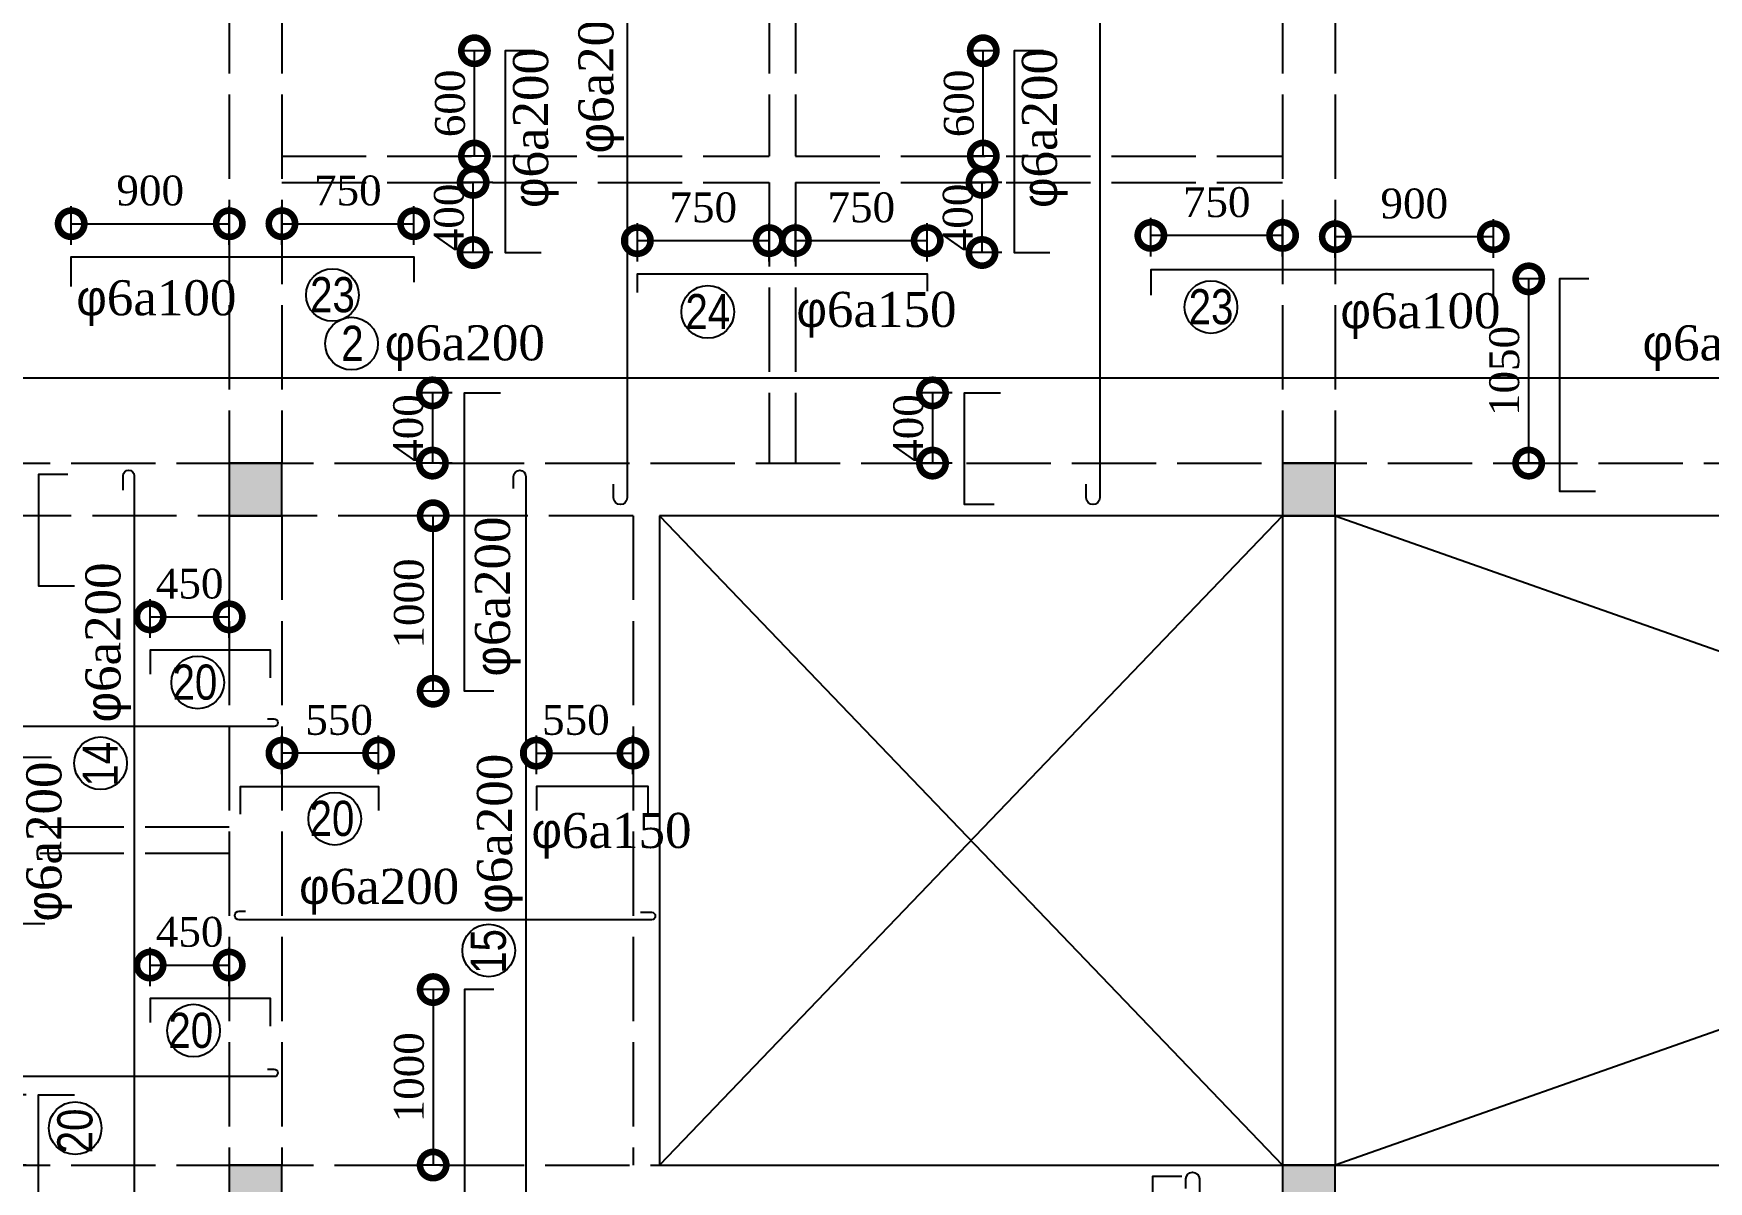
# Model space of a CAD drawing. Extents: x -105064 to -20964, y -943 to 58457.
# Drawn here: x -93411 to -83870, y 39439 to 45981 of the extents above; entities that cross this region are included whole.
import ezdxf

# ---------------------------------------------------------------- set-up
doc = ezdxf.new("R2010")
doc.units = 0
doc.header["$LTSCALE"] = 40
doc.linetypes.add('ACAD_ISO02W100', pattern=[15, 12, -3])
doc.layers.get('0').update_dxf_attribs({"linetype": 'CONTINUOUS'})
doc.layers.get('DEFPOINTS').update_dxf_attribs({"linetype": 'CONTINUOUS'})
for name, color, linetype in [('COT', 3, 'CONTINUOUS'), ('KTHUOT', 6, 'CONTINUOUS'), ('MANH', 2, 'CONTINUOUS'), ('TEXT', 7, 'CONTINUOUS'), ('THEP', 1, 'CONTINUOUS')]:
    doc.layers.add(name, color=color, linetype=linetype)
doc.styles.add('DIM-NEW', font='')
doc.styles.add('VNI-HELVE', font='')
doc.styles.add('VNI-TIMES', font='')
doc.styles.get('DIM-NEW').set_extended_font_data('VNI-Helve-Condense')
doc.styles.get('VNI-HELVE').set_extended_font_data('VNI-Helve')
doc.styles.get('VNI-TIMES').set_extended_font_data('VNI-Times')
doc.dimstyles.new('D1', dxfattribs={"dimscale": 0, "dimtxt": 300, "dimasz": 250, "dimexe": 250, "dimexo": 0, "dimgap": 160, "dimtad": 1, "dimdec": 0, "dimdsep": 46, "dimtxsty": 'VNI-HELVE', "dimblk1": 'ARCHTICK', "dimblk2": 'ARCHTICK', "dimsah": 1, "dimcen": 2.5, "dimclrd": 6, "dimclre": 6, "dimclrt": 6, "dimadec": 0, "dimazin": 0, "dimtfac": 1, "dimtdec": 0, "dimtmove": 0, "dimatfit": 3, "dimldrblk": 'ARCHTICK', "dimfxl": 1, "dimtolj": 1, "dimtzin": 0, "dimarcsym": 0})

# ---------------------------------------------------------------- blocks, each defined once
blk = doc.blocks.new('_DotSmall')
at = {"color": 0, "linetype": 'ByBlock', "const_width": 0.5}
blk.add_lwpolyline([(-0.0625, 0, 1), (0.0625, 0, 1)], format="xyb", close=True, dxfattribs=at)
blk = doc.blocks.new('*D106')
at = {"layer": 'DEFPOINTS', "color": 0, "linetype": 'Continuous', "transparency": 16777216}
for p in [(-88320.4, 44800.2), (-89070.8, 44610.6), (-88320.4, 44610.6)]:
    blk.add_point(p, dxfattribs=at)
at = {"layer": 'KTHUOT', "color": 9, "linetype": 'Continuous', "lineweight": -2, "transparency": 16777216}
for p, q in [((-89070.8, 44680.6), (-89070.8, 44900.2)), ((-88320.4, 44680.6), (-88320.4, 44900.2)), ((-89070.8, 44800.2), (-88320.4, 44800.2))]:
    blk.add_line(p, q, dxfattribs=at)
at = {"layer": 'KTHUOT', "color": 9, "linetype": 'Continuous', "lineweight": -2, "transparency": 16777216, "xscale": 300, "yscale": 300, "zscale": 300, "rotation": 180}
blk.add_blockref('_DotSmall', (-89070.8, 44800.2), dxfattribs=at)
at = {"layer": 'KTHUOT', "color": 9, "linetype": 'Continuous', "lineweight": -2, "transparency": 16777216, "xscale": 300, "yscale": 300, "zscale": 300}
blk.add_blockref('_DotSmall', (-88320.4, 44800.2), dxfattribs=at)
at = {"layer": 'KTHUOT', "color": 7, "linetype": 'Continuous', "transparency": 16777216, "insert": (-88695.6, 44988.6), "char_height": 170, "attachment_point": 5, "style": 'VNI-TIMES'}
blk.add_mtext('\\A1;750', dxfattribs=at)
blk = doc.blocks.new('_ARCHTICK')
at = {"color": 0, "linetype": 'ByBlock', "const_width": 0.15}
blk.add_lwpolyline([(-0.5, -0.5), (0.5, 0.5)], dxfattribs=at)
blk = doc.blocks.new('*D107')
at = {"layer": 'DEFPOINTS', "color": 0, "linetype": 'Continuous', "transparency": 16777216}
for p in [(-89220.8, 44800.2), (-89971.3, 44610.6), (-89220.8, 44610.6)]:
    blk.add_point(p, dxfattribs=at)
at = {"layer": 'KTHUOT', "color": 9, "linetype": 'Continuous', "lineweight": -2, "transparency": 16777216}
for p, q in [((-89971.3, 44680.6), (-89971.3, 44900.2)), ((-89220.8, 44680.6), (-89220.8, 44900.2)), ((-89971.3, 44800.2), (-89220.8, 44800.2))]:
    blk.add_line(p, q, dxfattribs=at)
at = {"layer": 'KTHUOT', "color": 9, "linetype": 'Continuous', "lineweight": -2, "transparency": 16777216, "xscale": 300, "yscale": 300, "zscale": 300, "rotation": 180}
blk.add_blockref('_DotSmall', (-89971.3, 44800.2), dxfattribs=at)
at = {"layer": 'KTHUOT', "color": 9, "linetype": 'Continuous', "lineweight": -2, "transparency": 16777216, "xscale": 300, "yscale": 300, "zscale": 300}
blk.add_blockref('_DotSmall', (-89220.8, 44800.2), dxfattribs=at)
at = {"layer": 'KTHUOT', "color": 7, "linetype": 'Continuous', "transparency": 16777216, "insert": (-89596.1, 44988.6), "char_height": 170, "attachment_point": 5, "style": 'VNI-TIMES'}
blk.add_mtext('\\A1;750', dxfattribs=at)
blk = doc.blocks.new('*D108')
at = {"layer": 'DEFPOINTS', "color": 0, "linetype": 'Continuous', "transparency": 16777216}
for p in [(-91245.4, 44896.6), (-91995.8, 44707), (-91245.4, 44707)]:
    blk.add_point(p, dxfattribs=at)
at = {"layer": 'KTHUOT', "color": 9, "linetype": 'Continuous', "lineweight": -2, "transparency": 16777216}
for p, q in [((-91995.8, 44777), (-91995.8, 44996.6)), ((-91245.4, 44777), (-91245.4, 44996.6)), ((-91995.8, 44896.6), (-91245.4, 44896.6))]:
    blk.add_line(p, q, dxfattribs=at)
at = {"layer": 'KTHUOT', "color": 9, "linetype": 'Continuous', "lineweight": -2, "transparency": 16777216, "xscale": 300, "yscale": 300, "zscale": 300, "rotation": 180}
blk.add_blockref('_DotSmall', (-91995.8, 44896.6), dxfattribs=at)
at = {"layer": 'KTHUOT', "color": 9, "linetype": 'Continuous', "lineweight": -2, "transparency": 16777216, "xscale": 300, "yscale": 300, "zscale": 300}
blk.add_blockref('_DotSmall', (-91245.4, 44896.6), dxfattribs=at)
at = {"layer": 'KTHUOT', "color": 7, "linetype": 'Continuous', "transparency": 16777216, "insert": (-91620.6, 45085), "char_height": 170, "attachment_point": 5, "style": 'VNI-TIMES'}
blk.add_mtext('\\A1;750', dxfattribs=at)
blk = doc.blocks.new('*D109')
at = {"layer": 'DEFPOINTS', "color": 0, "linetype": 'Continuous', "transparency": 16777216}
for p in [(-92295.8, 44896.6), (-93196.3, 44707), (-92295.8, 44707)]:
    blk.add_point(p, dxfattribs=at)
at = {"layer": 'KTHUOT', "color": 9, "linetype": 'Continuous', "lineweight": -2, "transparency": 16777216}
for p, q in [((-93196.3, 44777), (-93196.3, 44996.6)), ((-92295.8, 44777), (-92295.8, 44996.6)), ((-93196.3, 44896.6), (-92295.8, 44896.6))]:
    blk.add_line(p, q, dxfattribs=at)
at = {"layer": 'KTHUOT', "color": 9, "linetype": 'Continuous', "lineweight": -2, "transparency": 16777216, "xscale": 300, "yscale": 300, "zscale": 300, "rotation": 180}
blk.add_blockref('_DotSmall', (-93196.3, 44896.6), dxfattribs=at)
at = {"layer": 'KTHUOT', "color": 9, "linetype": 'Continuous', "lineweight": -2, "transparency": 16777216, "xscale": 300, "yscale": 300, "zscale": 300}
blk.add_blockref('_DotSmall', (-92295.8, 44896.6), dxfattribs=at)
at = {"layer": 'KTHUOT', "color": 7, "linetype": 'Continuous', "transparency": 16777216, "insert": (-92746.1, 45084.7), "char_height": 170, "attachment_point": 5, "style": 'VNI-TIMES'}
blk.add_mtext('\\A1;900', dxfattribs=at)
blk = doc.blocks.new('*D104')
at = {"layer": 'DEFPOINTS', "color": 0, "linetype": 'Continuous', "transparency": 16777216}
for p in [(-85995.8, 44822.8), (-85995.8, 44633.1), (-85095.4, 44633.1)]:
    blk.add_point(p, dxfattribs=at)
at = {"layer": 'KTHUOT', "color": 9, "linetype": 'Continuous', "lineweight": -2, "transparency": 16777216}
for p, q in [((-85995.8, 44703.1), (-85995.8, 44922.8)), ((-85095.4, 44703.1), (-85095.4, 44922.8)), ((-85095.4, 44822.8), (-85995.8, 44822.8))]:
    blk.add_line(p, q, dxfattribs=at)
at = {"layer": 'KTHUOT', "color": 9, "linetype": 'Continuous', "lineweight": -2, "transparency": 16777216, "xscale": 300, "yscale": 300, "zscale": 300, "rotation": 180}
blk.add_blockref('_DotSmall', (-85995.8, 44822.8), dxfattribs=at)
at = {"layer": 'KTHUOT', "color": 9, "linetype": 'Continuous', "lineweight": -2, "transparency": 16777216, "xscale": 300, "yscale": 300, "zscale": 300}
blk.add_blockref('_DotSmall', (-85095.4, 44822.8), dxfattribs=at)
at = {"layer": 'KTHUOT', "color": 7, "linetype": 'Continuous', "transparency": 16777216, "insert": (-85545.6, 45010.8), "char_height": 170, "attachment_point": 5, "style": 'VNI-TIMES'}
blk.add_mtext('\\A1;900', dxfattribs=at)
blk = doc.blocks.new('*D105')
at = {"layer": 'DEFPOINTS', "color": 0, "linetype": 'Continuous', "transparency": 16777216}
for p in [(-87046.3, 44830), (-87046.3, 44640.3), (-86295.8, 44640.3)]:
    blk.add_point(p, dxfattribs=at)
at = {"layer": 'KTHUOT', "color": 9, "linetype": 'Continuous', "lineweight": -2, "transparency": 16777216}
for p, q in [((-87046.3, 44710.3), (-87046.3, 44930)), ((-86295.8, 44710.3), (-86295.8, 44930)), ((-86295.8, 44830), (-87046.3, 44830))]:
    blk.add_line(p, q, dxfattribs=at)
at = {"layer": 'KTHUOT', "color": 9, "linetype": 'Continuous', "lineweight": -2, "transparency": 16777216, "xscale": 300, "yscale": 300, "zscale": 300, "rotation": 180}
blk.add_blockref('_DotSmall', (-87046.3, 44830), dxfattribs=at)
at = {"layer": 'KTHUOT', "color": 9, "linetype": 'Continuous', "lineweight": -2, "transparency": 16777216, "xscale": 300, "yscale": 300, "zscale": 300}
blk.add_blockref('_DotSmall', (-86295.8, 44830), dxfattribs=at)
at = {"layer": 'KTHUOT', "color": 7, "linetype": 'Continuous', "transparency": 16777216, "insert": (-86671.1, 45018.4), "char_height": 170, "attachment_point": 5, "style": 'VNI-TIMES'}
blk.add_mtext('\\A1;750', dxfattribs=at)
blk = doc.blocks.new('*D135')
at = {"layer": 'DEFPOINTS', "color": 0, "linetype": 'Continuous', "transparency": 16777216}
for p in [(-92296.2, 42656.2), (-92746.7, 42466.6), (-92296.2, 42466.6)]:
    blk.add_point(p, dxfattribs=at)
at = {"layer": 'KTHUOT', "color": 9, "linetype": 'Continuous', "lineweight": -2, "transparency": 16777216}
for p, q in [((-92746.7, 42536.6), (-92746.7, 42756.2)), ((-92296.2, 42536.6), (-92296.2, 42756.2)), ((-92746.7, 42656.2), (-92296.2, 42656.2))]:
    blk.add_line(p, q, dxfattribs=at)
at = {"layer": 'KTHUOT', "color": 9, "linetype": 'Continuous', "lineweight": -2, "transparency": 16777216, "xscale": 300, "yscale": 300, "zscale": 300, "rotation": 180}
blk.add_blockref('_DotSmall', (-92746.7, 42656.2), dxfattribs=at)
at = {"layer": 'KTHUOT', "color": 9, "linetype": 'Continuous', "lineweight": -2, "transparency": 16777216, "xscale": 300, "yscale": 300, "zscale": 300}
blk.add_blockref('_DotSmall', (-92296.2, 42656.2), dxfattribs=at)
at = {"layer": 'KTHUOT', "color": 7, "linetype": 'Continuous', "transparency": 16777216, "insert": (-92521.4, 42844.6), "char_height": 170, "attachment_point": 5, "style": 'VNI-TIMES'}
blk.add_mtext('\\A1;450', dxfattribs=at)
blk = doc.blocks.new('*D143')
at = {"layer": 'DEFPOINTS', "color": 0, "linetype": 'Continuous', "transparency": 16777216}
for p in [(-92296.2, 40671.9), (-92746.7, 40482.3), (-92296.2, 40482.3)]:
    blk.add_point(p, dxfattribs=at)
at = {"layer": 'KTHUOT', "color": 9, "linetype": 'Continuous', "lineweight": -2, "transparency": 16777216}
for p, q in [((-92746.7, 40552.3), (-92746.7, 40771.9)), ((-92296.2, 40552.3), (-92296.2, 40771.9)), ((-92746.7, 40671.9), (-92296.2, 40671.9))]:
    blk.add_line(p, q, dxfattribs=at)
at = {"layer": 'KTHUOT', "color": 9, "linetype": 'Continuous', "lineweight": -2, "transparency": 16777216, "xscale": 300, "yscale": 300, "zscale": 300, "rotation": 180}
blk.add_blockref('_DotSmall', (-92746.7, 40671.9), dxfattribs=at)
at = {"layer": 'KTHUOT', "color": 9, "linetype": 'Continuous', "lineweight": -2, "transparency": 16777216, "xscale": 300, "yscale": 300, "zscale": 300}
blk.add_blockref('_DotSmall', (-92296.2, 40671.9), dxfattribs=at)
at = {"layer": 'KTHUOT', "color": 7, "linetype": 'Continuous', "transparency": 16777216, "insert": (-92521.4, 40860.3), "char_height": 170, "attachment_point": 5, "style": 'VNI-TIMES'}
blk.add_mtext('\\A1;450', dxfattribs=at)
blk = doc.blocks.new('*D144')
at = {"layer": 'DEFPOINTS', "color": 0, "linetype": 'Continuous', "transparency": 16777216}
for p in [(-91995.5, 41879.6), (-91995.5, 41689.9), (-91445, 41689.9)]:
    blk.add_point(p, dxfattribs=at)
at = {"layer": 'KTHUOT', "color": 9, "linetype": 'Continuous', "lineweight": -2, "transparency": 16777216}
for p, q in [((-91995.5, 41759.9), (-91995.5, 41979.6)), ((-91445, 41759.9), (-91445, 41979.6)), ((-91445, 41879.6), (-91995.5, 41879.6))]:
    blk.add_line(p, q, dxfattribs=at)
at = {"layer": 'KTHUOT', "color": 9, "linetype": 'Continuous', "lineweight": -2, "transparency": 16777216, "xscale": 300, "yscale": 300, "zscale": 300, "rotation": 180}
blk.add_blockref('_DotSmall', (-91995.5, 41879.6), dxfattribs=at)
at = {"layer": 'KTHUOT', "color": 9, "linetype": 'Continuous', "lineweight": -2, "transparency": 16777216, "xscale": 300, "yscale": 300, "zscale": 300}
blk.add_blockref('_DotSmall', (-91445, 41879.6), dxfattribs=at)
at = {"layer": 'KTHUOT', "color": 7, "linetype": 'Continuous', "transparency": 16777216, "insert": (-91670.2, 42068), "char_height": 170, "attachment_point": 5, "style": 'VNI-TIMES'}
blk.add_mtext('\\A1;550', dxfattribs=at)
blk = doc.blocks.new('*D145')
at = {"layer": 'DEFPOINTS', "color": 0, "linetype": 'Continuous', "transparency": 16777216}
for p in [(-89996.2, 41879.6), (-90546.7, 41689.9), (-89996.2, 41689.9)]:
    blk.add_point(p, dxfattribs=at)
at = {"layer": 'KTHUOT', "color": 9, "linetype": 'Continuous', "lineweight": -2, "transparency": 16777216}
for p, q in [((-90546.7, 41759.9), (-90546.7, 41979.6)), ((-89996.2, 41759.9), (-89996.2, 41979.6)), ((-90546.7, 41879.6), (-89996.2, 41879.6))]:
    blk.add_line(p, q, dxfattribs=at)
at = {"layer": 'KTHUOT', "color": 9, "linetype": 'Continuous', "lineweight": -2, "transparency": 16777216, "xscale": 300, "yscale": 300, "zscale": 300, "rotation": 180}
blk.add_blockref('_DotSmall', (-90546.7, 41879.6), dxfattribs=at)
at = {"layer": 'KTHUOT', "color": 9, "linetype": 'Continuous', "lineweight": -2, "transparency": 16777216, "xscale": 300, "yscale": 300, "zscale": 300}
blk.add_blockref('_DotSmall', (-89996.2, 41879.6), dxfattribs=at)
at = {"layer": 'KTHUOT', "color": 7, "linetype": 'Continuous', "transparency": 16777216, "insert": (-90321.4, 42068), "char_height": 170, "attachment_point": 5, "style": 'VNI-TIMES'}
blk.add_mtext('\\A1;550', dxfattribs=at)
blk = doc.blocks.new('*D330')
at = {"layer": 'DEFPOINTS', "color": 0, "linetype": 'Continuous', "transparency": 16777216}
for p in [(-90906.5, 45132.4), (-90724.1, 45132.4), (-90724.1, 44732.4)]:
    blk.add_point(p, dxfattribs=at)
at = {"layer": 'KTHUOT', "color": 9, "linetype": 'Continuous', "lineweight": -2, "transparency": 16777216}
for p, q in [((-90794.1, 45132.4), (-90976.5, 45132.4)), ((-90906.5, 44732.4), (-90906.5, 45132.4)), ((-90794.1, 44732.4), (-90976.5, 44732.4))]:
    blk.add_line(p, q, dxfattribs=at)
at = {"layer": 'KTHUOT', "color": 9, "linetype": 'Continuous', "lineweight": -2, "transparency": 16777216, "xscale": 300, "yscale": 300, "zscale": 300}
for p, rotation in [((-90906.5, 45132.4), 90), ((-90906.5, 44732.4), 270)]:
    blk.add_blockref('_DotSmall', p, dxfattribs=dict(at, rotation=rotation))
at = {"layer": 'KTHUOT', "color": 7, "linetype": 'Continuous', "transparency": 16777216, "insert": (-91043.5, 44932.4), "char_height": 170, "attachment_point": 5, "rotation": 90, "style": 'VNI-TIMES'}
blk.add_mtext('\\A1;400', dxfattribs=at)
blk = doc.blocks.new('*D331')
at = {"layer": 'DEFPOINTS', "color": 0, "linetype": 'Continuous', "transparency": 16777216}
for p in [(-90899.4, 45882.3), (-90766.5, 45882.3), (-90766.5, 45282.4)]:
    blk.add_point(p, dxfattribs=at)
at = {"layer": 'KTHUOT', "color": 9, "linetype": 'Continuous', "lineweight": -2, "transparency": 16777216}
for p, q in [((-90836.5, 45882.3), (-90969.4, 45882.3)), ((-90899.4, 45282.4), (-90899.4, 45882.3)), ((-90836.5, 45282.4), (-90969.4, 45282.4))]:
    blk.add_line(p, q, dxfattribs=at)
at = {"layer": 'KTHUOT', "color": 9, "linetype": 'Continuous', "lineweight": -2, "transparency": 16777216, "xscale": 300, "yscale": 300, "zscale": 300}
for p, rotation in [((-90899.4, 45882.3), 90), ((-90899.4, 45282.4), 270)]:
    blk.add_blockref('_DotSmall', p, dxfattribs=dict(at, rotation=rotation))
at = {"layer": 'KTHUOT', "color": 7, "linetype": 'Continuous', "transparency": 16777216, "insert": (-91037.4, 45582.4), "char_height": 170, "attachment_point": 5, "rotation": 90, "style": 'VNI-TIMES'}
blk.add_mtext('\\A1;600', dxfattribs=at)
blk = doc.blocks.new('*D333')
at = {"layer": 'DEFPOINTS', "color": 0, "linetype": 'Continuous', "transparency": 16777216}
for p in [(-88001, 45882.3), (-87868.1, 45882.3), (-87868.1, 45282.4)]:
    blk.add_point(p, dxfattribs=at)
at = {"layer": 'KTHUOT', "color": 9, "linetype": 'Continuous', "lineweight": -2, "transparency": 16777216}
for p, q in [((-87938.1, 45882.3), (-88071, 45882.3)), ((-88001, 45282.4), (-88001, 45882.3)), ((-87938.1, 45282.4), (-88071, 45282.4))]:
    blk.add_line(p, q, dxfattribs=at)
at = {"layer": 'KTHUOT', "color": 9, "linetype": 'Continuous', "lineweight": -2, "transparency": 16777216, "xscale": 300, "yscale": 300, "zscale": 300}
for p, rotation in [((-88001, 45882.3), 90), ((-88001, 45282.4), 270)]:
    blk.add_blockref('_DotSmall', p, dxfattribs=dict(at, rotation=rotation))
at = {"layer": 'KTHUOT', "color": 7, "linetype": 'Continuous', "transparency": 16777216, "insert": (-88139.1, 45582.4), "char_height": 170, "attachment_point": 5, "rotation": 90, "style": 'VNI-TIMES'}
blk.add_mtext('\\A1;600', dxfattribs=at)
blk = doc.blocks.new('*D332')
at = {"layer": 'DEFPOINTS', "color": 0, "linetype": 'Continuous', "transparency": 16777216}
for p in [(-88008.1, 45132.4), (-87825.7, 45132.4), (-87825.7, 44732.4)]:
    blk.add_point(p, dxfattribs=at)
at = {"layer": 'KTHUOT', "color": 9, "linetype": 'Continuous', "lineweight": -2, "transparency": 16777216}
for p, q in [((-87895.7, 45132.4), (-88078.1, 45132.4)), ((-88008.1, 44732.4), (-88008.1, 45132.4)), ((-87895.7, 44732.4), (-88078.1, 44732.4))]:
    blk.add_line(p, q, dxfattribs=at)
at = {"layer": 'KTHUOT', "color": 9, "linetype": 'Continuous', "lineweight": -2, "transparency": 16777216, "xscale": 300, "yscale": 300, "zscale": 300}
for p, rotation in [((-88008.1, 45132.4), 90), ((-88008.1, 44732.4), 270)]:
    blk.add_blockref('_DotSmall', p, dxfattribs=dict(at, rotation=rotation))
at = {"layer": 'KTHUOT', "color": 7, "linetype": 'Continuous', "transparency": 16777216, "insert": (-88145.1, 44932.4), "char_height": 170, "attachment_point": 5, "rotation": 90, "style": 'VNI-TIMES'}
blk.add_mtext('\\A1;400', dxfattribs=at)
blk = doc.blocks.new('*D340')
at = {"layer": 'DEFPOINTS', "color": 0, "linetype": 'Continuous', "transparency": 16777216}
for p in [(-90956.2, 43932.5), (-91138.6, 43532.4), (-90956.2, 43532.4)]:
    blk.add_point(p, dxfattribs=at)
at = {"layer": 'KTHUOT', "color": 9, "linetype": 'Continuous', "lineweight": -2, "transparency": 16777216}
for p, q in [((-91026.2, 43932.5), (-91208.6, 43932.5)), ((-91138.6, 43932.5), (-91138.6, 43532.4)), ((-91026.2, 43532.4), (-91208.6, 43532.4))]:
    blk.add_line(p, q, dxfattribs=at)
at = {"layer": 'KTHUOT', "color": 9, "linetype": 'Continuous', "lineweight": -2, "transparency": 16777216, "xscale": 300, "yscale": 300, "zscale": 300}
for p, rotation in [((-91138.6, 43932.5), 90), ((-91138.6, 43532.4), 270)]:
    blk.add_blockref('_DotSmall', p, dxfattribs=dict(at, rotation=rotation))
at = {"layer": 'KTHUOT', "color": 7, "linetype": 'Continuous', "transparency": 16777216, "insert": (-91275.6, 43732.5), "char_height": 170, "attachment_point": 5, "rotation": 90, "style": 'VNI-TIMES'}
blk.add_mtext('\\A1;400', dxfattribs=at)
blk = doc.blocks.new('*D341')
at = {"layer": 'DEFPOINTS', "color": 0, "linetype": 'Continuous', "transparency": 16777216}
for p in [(-88107.5, 43932.5), (-88290, 43532.4), (-88107.5, 43532.4)]:
    blk.add_point(p, dxfattribs=at)
at = {"layer": 'KTHUOT', "color": 9, "linetype": 'Continuous', "lineweight": -2, "transparency": 16777216}
for p, q in [((-88177.5, 43932.5), (-88360, 43932.5)), ((-88290, 43932.5), (-88290, 43532.4)), ((-88177.5, 43532.4), (-88360, 43532.4))]:
    blk.add_line(p, q, dxfattribs=at)
at = {"layer": 'KTHUOT', "color": 9, "linetype": 'Continuous', "lineweight": -2, "transparency": 16777216, "xscale": 300, "yscale": 300, "zscale": 300}
for p, rotation in [((-88290, 43932.5), 90), ((-88290, 43532.4), 270)]:
    blk.add_blockref('_DotSmall', p, dxfattribs=dict(at, rotation=rotation))
at = {"layer": 'KTHUOT', "color": 7, "linetype": 'Continuous', "transparency": 16777216, "insert": (-88427, 43732.5), "char_height": 170, "attachment_point": 5, "rotation": 90, "style": 'VNI-TIMES'}
blk.add_mtext('\\A1;400', dxfattribs=at)
blk = doc.blocks.new('*D359')
at = {"layer": 'DEFPOINTS', "color": 0, "linetype": 'Continuous', "transparency": 16777216}
for p in [(-84893.8, 44582.3), (-84760.9, 44582.3), (-84760.9, 43532.4)]:
    blk.add_point(p, dxfattribs=at)
at = {"layer": 'KTHUOT', "color": 9, "linetype": 'Continuous', "lineweight": -2, "transparency": 16777216}
for p, q in [((-84830.9, 44582.3), (-84963.8, 44582.3)), ((-84893.8, 43532.4), (-84893.8, 44582.3)), ((-84830.9, 43532.4), (-84963.8, 43532.4))]:
    blk.add_line(p, q, dxfattribs=at)
at = {"layer": 'KTHUOT', "color": 9, "linetype": 'Continuous', "lineweight": -2, "transparency": 16777216, "xscale": 300, "yscale": 300, "zscale": 300}
for p, rotation in [((-84893.8, 44582.3), 90), ((-84893.8, 43532.4), 270)]:
    blk.add_blockref('_DotSmall', p, dxfattribs=dict(at, rotation=rotation))
at = {"layer": 'KTHUOT', "color": 7, "linetype": 'Continuous', "transparency": 16777216, "insert": (-85032.2, 44057.4), "char_height": 170, "attachment_point": 5, "rotation": 90, "style": 'VNI-TIMES'}
blk.add_mtext('\\A1;1050', dxfattribs=at)
blk = doc.blocks.new('*D362')
at = {"layer": 'DEFPOINTS', "color": 0, "linetype": 'Continuous', "transparency": 16777216}
for p in [(-91134.4, 43232.4), (-91001.5, 43232.4), (-91001.5, 42232.5)]:
    blk.add_point(p, dxfattribs=at)
at = {"layer": 'KTHUOT', "color": 9, "linetype": 'Continuous', "lineweight": -2, "transparency": 16777216}
for p, q in [((-91071.5, 43232.4), (-91204.4, 43232.4)), ((-91134.4, 42232.5), (-91134.4, 43232.4)), ((-91071.5, 42232.5), (-91204.4, 42232.5))]:
    blk.add_line(p, q, dxfattribs=at)
at = {"layer": 'KTHUOT', "color": 9, "linetype": 'Continuous', "lineweight": -2, "transparency": 16777216, "xscale": 300, "yscale": 300, "zscale": 300}
for p, rotation in [((-91134.4, 43232.4), 90), ((-91134.4, 42232.5), 270)]:
    blk.add_blockref('_DotSmall', p, dxfattribs=dict(at, rotation=rotation))
at = {"layer": 'KTHUOT', "color": 7, "linetype": 'Continuous', "transparency": 16777216, "insert": (-91271.4, 42732.5), "char_height": 170, "attachment_point": 5, "rotation": 90, "style": 'VNI-TIMES'}
blk.add_mtext('\\A1;1000', dxfattribs=at)
blk = doc.blocks.new('*D383')
at = {"layer": 'DEFPOINTS', "color": 0, "linetype": 'Continuous', "transparency": 16777216}
for p in [(-93382.8, 39932.5), (-93565.2, 39532.4), (-93382.8, 39532.4)]:
    blk.add_point(p, dxfattribs=at)
at = {"layer": 'KTHUOT', "color": 9, "linetype": 'Continuous', "lineweight": -2, "transparency": 16777216}
for p, q in [((-93452.8, 39932.5), (-93635.2, 39932.5)), ((-93565.2, 39932.5), (-93565.2, 39532.4)), ((-93452.8, 39532.4), (-93635.2, 39532.4))]:
    blk.add_line(p, q, dxfattribs=at)
at = {"layer": 'KTHUOT', "color": 9, "linetype": 'Continuous', "lineweight": -2, "transparency": 16777216, "xscale": 300, "yscale": 300, "zscale": 300}
for p, rotation in [((-93565.2, 39932.5), 90), ((-93565.2, 39532.4), 270)]:
    blk.add_blockref('_DotSmall', p, dxfattribs=dict(at, rotation=rotation))
at = {"layer": 'KTHUOT', "color": 7, "linetype": 'Continuous', "transparency": 16777216, "insert": (-93702.2, 39732.5), "char_height": 170, "attachment_point": 5, "rotation": 90, "style": 'VNI-TIMES'}
blk.add_mtext('\\A1;400', dxfattribs=at)
blk = doc.blocks.new('*D395')
at = {"layer": 'DEFPOINTS', "color": 0, "linetype": 'Continuous', "transparency": 16777216}
for p in [(-91001.5, 40532.3), (-91134.4, 39532.4), (-91001.5, 39532.4)]:
    blk.add_point(p, dxfattribs=at)
at = {"layer": 'KTHUOT', "color": 9, "linetype": 'Continuous', "lineweight": -2, "transparency": 16777216}
for p, q in [((-91071.5, 40532.3), (-91204.4, 40532.3)), ((-91134.4, 40532.3), (-91134.4, 39532.4)), ((-91071.5, 39532.4), (-91204.4, 39532.4))]:
    blk.add_line(p, q, dxfattribs=at)
at = {"layer": 'KTHUOT', "color": 9, "linetype": 'Continuous', "lineweight": -2, "transparency": 16777216, "xscale": 300, "yscale": 300, "zscale": 300}
for p, rotation in [((-91134.4, 40532.3), 90), ((-91134.4, 39532.4), 270)]:
    blk.add_blockref('_DotSmall', p, dxfattribs=dict(at, rotation=rotation))
at = {"layer": 'KTHUOT', "color": 7, "linetype": 'Continuous', "transparency": 16777216, "insert": (-91271.4, 40032.4), "char_height": 170, "attachment_point": 5, "rotation": 90, "style": 'VNI-TIMES'}
blk.add_mtext('\\A1;1000', dxfattribs=at)

msp = doc.modelspace()

# ---------------------------------------------------------------- linework, layer by layer
at = {"layer": 'COT'}
for points in [[(-92295.8, 43232.4), (-91995.8, 43232.4), (-91995.8, 43532.4), (-92295.8, 43532.4)], [(-86295.8, 43232.4), (-85995.8, 43232.4), (-85995.8, 43532.4), (-86295.8, 43532.4)], [(-92295.8, 39232.4), (-91995.8, 39232.4), (-91995.8, 39532.4), (-92295.8, 39532.4)], [(-86295.8, 39232.4), (-85995.8, 39232.4), (-85995.8, 39532.4), (-86295.8, 39532.4)]]:
    msp.add_lwpolyline(points, close=True, dxfattribs=at)
for points in [[(-92295.8, 43232.4), (-91995.8, 43232.4), (-92295.8, 43532.4), (-91995.8, 43532.4)], [(-86295.8, 43232.4), (-85995.8, 43232.4), (-86295.8, 43532.4), (-85995.8, 43532.4)], [(-92295.8, 39232.4), (-91995.8, 39232.4), (-92295.8, 39532.4), (-91995.8, 39532.4)], [(-86295.8, 39232.4), (-85995.8, 39232.4), (-86295.8, 39532.4), (-85995.8, 39532.4)]]:
    msp.add_solid(points, dxfattribs=at)
at = {"layer": 'KTHUOT', "color": 6, "linetype": 'Continuous'}
for centre in [(-91708.1, 44490.4), (-86703.8, 44421.8), (-89570.3, 44394), (-91599.1, 44213.2), (-92475.8, 42282.5), (-93029, 41821.9), (-91695.2, 41505.9), (-90818.2, 40755.1), (-92499.4, 40298.2), (-93173.5, 39742.5)]:
    msp.add_circle(centre, 150, dxfattribs=at)
at = {"layer": 'MANH', "linetype": 'ACAD_ISO02W100'}
for p, q in [((-92295.8, 47432.4), (-92295.8, 43532.4)), ((-91995.8, 47432.4), (-91995.8, 43532.4)), ((-89220.8, 47432.4), (-89220.8, 45282.4)), ((-89070.8, 47432.4), (-89070.8, 45282.4)), ((-86295.8, 47432.4), (-86295.8, 43532.4)), ((-85995.8, 47432.4), (-85995.8, 43532.4)), ((-91995.8, 45282.4), (-89220.8, 45282.4)), ((-89070.8, 45282.4), (-86295.8, 45282.4)), ((-91995.8, 45132.4), (-89220.8, 45132.4)), ((-89220.8, 45132.4), (-89220.8, 43532.4)), ((-89070.8, 45132.4), (-86295.8, 45132.4)), ((-89070.8, 45132.4), (-89070.8, 43532.4)), ((-95595.8, 43532.4), (-92295.8, 43532.4)), ((-92295.8, 43532.4), (-89295.8, 43532.4)), ((-89295.8, 43532.4), (-86295.8, 43532.4)), ((-86295.8, 43532.4), (-82695.8, 43532.4)), ((-91995.8, 43232.4), (-95595.8, 43232.4)), ((-92295.8, 43232.4), (-92295.8, 39532.4)), ((-89995.8, 43232.4), (-91995.8, 43232.4)), ((-91995.8, 43232.4), (-91995.8, 39532.4)), ((-89995.8, 43232.4), (-89995.8, 39532.4)), ((-92295.8, 41457.4), (-94195.8, 41457.4)), ((-92295.8, 41307.4), (-94195.8, 41307.4)), ((-95595.8, 39532.4), (-92295.8, 39532.4)), ((-92295.8, 39532.4), (-89845.8, 39532.4))]:
    msp.add_line(p, q, dxfattribs=at)
at = {"layer": 'MANH', "color": 9}
for p, q in [((-86295.8, 43232.4), (-89845.8, 39532.4)), ((-89845.8, 43232.4), (-86295.8, 39532.4)), ((-75495.8, 43232.4), (-85995.8, 39532.4)), ((-85995.8, 43232.4), (-75495.8, 39532.4))]:
    msp.add_line(p, q, dxfattribs=at)
at = {"layer": 'MANH', "linetype": 'Continuous'}
for p, q in [((-89845.8, 43232.4), (-89845.8, 39532.4)), ((-85995.8, 43232.4), (-89845.8, 43232.4)), ((-86295.8, 43232.4), (-86295.8, 39532.4)), ((-85995.8, 43232.4), (-85995.8, 39532.4)), ((-82395.8, 43232.4), (-85995.8, 43232.4)), ((-89845.8, 39532.4), (-86295.8, 39532.4)), ((-86295.8, 39532.4), (-82695.8, 39532.4))]:
    msp.add_line(p, q, dxfattribs=at)
at = {"layer": 'THEP'}
for points in [[(-90029.2, 51632.4), (-90029.2, 43334.7, -1), (-90106.4, 43334.7), (-90106.4, 43411.5)], [(-87337.2, 51632.4), (-87337.2, 43334.7, -1), (-87414.4, 43334.7), (-87414.4, 43411.5)], [(-82607.2, 44107.5), (-82522, 44107.5, -1), (-82522, 44017.1), (-82522, 44017.1), (-99409.5, 44017.1, -1), (-99409.5, 44102), (-99345.4, 44102)], [(-92900.9, 43378.6), (-92900.9, 43460.2, -1), (-92837.4, 43460.2), (-92837.4, 39321.4, -1), (-92900.7, 39321.4), (-92900.7, 39375.8)], [(-90676.1, 43387.8), (-90676.1, 43457, -1), (-90606.8, 43457), (-90606.8, 37381.6, -1), (-90652.3, 37381.6), (-90652.3, 37427.8)], [(-92078.3, 42074.9), (-92041.1, 42074.9, -1), (-92041.1, 42031.6), (-99440.4, 42031.6, -1), (-99440.4, 42080.5), (-99403.3, 42080.5)], [(-89953, 40972.8), (-89890.6, 40972.8, -1), (-89890.6, 40929.5), (-92240.4, 40929.5, -1), (-92240.4, 40978.4), (-92203.3, 40978.4)], [(-92078.3, 40079.3), (-92041.1, 40079.3, -1), (-92041.1, 40036), (-99440.4, 40036, -1), (-99440.4, 40084.9), (-99403.3, 40084.9)], [(-86847.1, 39398.9), (-86847.1, 39452.9, -1), (-86770, 39452.9), (-86770, 32188.8, -1), (-86823.8, 32188.8), (-86823.8, 32235)]]:
    msp.add_lwpolyline(points, format="xyb", dxfattribs=at)
for points in [[(-90556.2, 45882.3), (-90724.1, 45882.3), (-90724.1, 44732.4), (-90519.2, 44732.4)], [(-87657.8, 45882.3), (-87825.7, 45882.3), (-87825.7, 44732.4), (-87620.8, 44732.4)], [(-93196.3, 44538.1), (-93196.3, 44707), (-91245.4, 44707), (-91245.4, 44564)], [(-89971.3, 44504.2), (-89971.3, 44610.6), (-88320.4, 44610.6), (-88320.4, 44511.8)], [(-85095.4, 44464.2), (-85095.4, 44633.1), (-87046.3, 44633.1), (-87046.3, 44490.2)], [(-84550.6, 44582.3), (-84718.5, 44582.3), (-84718.5, 43371.9), (-84513.6, 43371.9)], [(-90788.3, 42232.4), (-90956.2, 42232.4), (-90956.2, 43932.5), (-90751.3, 43932.5)], [(-87939.7, 43296.9), (-88107.5, 43296.9), (-88107.5, 43932.5), (-87902.6, 43932.5)], [(-93214.9, 43468), (-93382.8, 43468), (-93382.8, 42832.4), (-93177.9, 42832.4)], [(-92060.6, 42308.4), (-92060.6, 42466.6), (-92745.6, 42466.6), (-92745.6, 42329.5)], [(-93346.2, 40907.4), (-93514, 40907.4), (-93514, 41857.5), (-93309.1, 41857.5)], [(-92231, 41531.8), (-92231, 41689.9), (-91446, 41689.9), (-91446, 41552.9)], [(-89910.6, 41531.8), (-89910.6, 41689.9), (-90545.6, 41689.9), (-90545.6, 41552.9)], [(-92060.6, 40324.1), (-92060.6, 40482.3), (-92745.6, 40482.3), (-92745.6, 40345.2)], [(-90788.3, 40532.4), (-90956.2, 40532.4), (-90956.2, 38832.4), (-90751.3, 38832.4)], [(-93214.9, 39296.9), (-93382.8, 39296.9), (-93382.8, 39932.5), (-93177.9, 39932.5)], [(-86869.6, 39468), (-87037.4, 39468), (-87037.4, 38832.4), (-86832.5, 38832.4)]]:
    msp.add_lwpolyline(points, dxfattribs=at)

# ---------------------------------------------------------------- texts
at = {"layer": 'TEXT', "style": 'DIM-NEW'}
for s, p in [('23', (-91835.3, 44392.4)), ('24', (-89697.5, 44295.9)), ('23', (-86831, 44323.7)), ('2', (-91658.1, 44115.1)), ('20', (-92619, 42184.4)), ('20', (-91838.3, 41407.8)), ('20', (-92642.5, 40200.1))]:
    msp.add_text(s, height=200, dxfattribs=at).set_placement(p)
for s, p in [('14', (-92930.9, 41689)), ('15', (-90720.1, 40622.2)), ('20', (-93075.4, 39599.4))]:
    msp.add_text(s, height=200, rotation=90, dxfattribs=at).set_placement(p)
at = {"layer": 'TEXT', "char_height": 200, "width": 982.857, "attachment_point": 1, "rotation": 90, "style": 'VNI-TIMES'}
for insert in [(-90307.3, 45297.4), (-90679.4, 44986.5), (-87781, 44986.5), (-90896.6, 42316.5), (-93115.5, 42054.9), (-93451.8, 40920.2), (-90884.9, 40964.8)]:
    msp.add_mtext('{\\fSymbol|b0|i0|c2|p16;f}6a200', dxfattribs=dict(at, insert=insert))
at = {"layer": 'TEXT', "char_height": 200, "width": 982.857, "attachment_point": 1, "style": 'VNI-TIMES'}
for s, insert in [('{\\fSymbol|b0|i0|c2|p16;f}6a100', (-93166.7, 44574.7)), ('{\\fSymbol|b0|i0|c2|p16;f}6a150', (-89064.9, 44508.4)), ('{\\fSymbol|b0|i0|c2|p16;f}6a100', (-85966.3, 44500.8)), ('{\\fSymbol|b0|i0|c2|p16;f}6a200', (-91409.8, 44317.9)), ('{\\fSymbol|b0|i0|c2|p16;f}6a200', (-84245.1, 44317.9)), ('{\\fSymbol|b0|i0|c2|p16;f}6a150', (-90574.2, 41539.1)), ('{\\fSymbol|b0|i0|c2|p16;f}6a200', (-91897.9, 41220.3))]:
    msp.add_mtext(s, dxfattribs=dict(at, insert=insert))

# ---------------------------------------------------------------- dimensions: what is measured, and where the dimension line sits
at = {"layer": 'KTHUOT', "color": 6, "linetype": 'Continuous'}
for base, p1, p2, angle, override, picture, middle in [((-90899.4, 45882.3), (-90766.5, 45282.4), (-90766.5, 45882.3), 270, {"dimscale": 1, "dimtxt": 170, "dimasz": 300, "dimexe": 70, "dimexo": 70, "dimgap": 50, "dimtxsty": 'VNI-TIMES', "dimblk1": 'DotSmall', "dimblk2": 'DotSmall', "dimclrd": 9, "dimclre": 9, "dimclrt": 7}, '*D331', (-91037.4, 45582.4)), ((-88001, 45882.3), (-87868.1, 45282.4), (-87868.1, 45882.3), 270, {"dimscale": 1, "dimtxt": 170, "dimasz": 300, "dimexe": 70, "dimexo": 70, "dimgap": 50, "dimtxsty": 'VNI-TIMES', "dimblk1": 'DotSmall', "dimblk2": 'DotSmall', "dimclrd": 9, "dimclre": 9, "dimclrt": 7}, '*D333', (-88139.1, 45582.4)), ((-87046.2719, 44829.9853), (-86295.8347, 44640.3447), (-87046.2719, 44640.3447), 180, {"dimscale": 1, "dimtxt": 170, "dimasz": 300, "dimexe": 100, "dimexo": 70, "dimgap": 100, "dimtxsty": 'VNI-TIMES', "dimblk1": 'DotSmall', "dimblk2": 'DotSmall', "dimclrd": 9, "dimclre": 9, "dimclrt": 7}, '*D105', (-86671.0533, 45018.3904)), ((-85995.8, 44822.8), (-85095.4, 44633.1), (-85995.8, 44633.1), 180, {"dimscale": 1, "dimtxt": 170, "dimasz": 300, "dimexe": 100, "dimexo": 70, "dimgap": 100, "dimtxsty": 'VNI-TIMES', "dimblk1": 'DotSmall', "dimblk2": 'DotSmall', "dimclrd": 9, "dimclre": 9, "dimclrt": 7}, '*D104', (-85545.6, 45010.8)), ((-84893.8, 44582.3), (-84760.9, 43532.4), (-84760.9, 44582.3), 270, {"dimscale": 1, "dimtxt": 170, "dimasz": 300, "dimexe": 70, "dimexo": 70, "dimgap": 50, "dimtxsty": 'VNI-TIMES', "dimblk1": 'DotSmall', "dimblk2": 'DotSmall', "dimclrd": 9, "dimclre": 9, "dimclrt": 7}, '*D359', (-85032.2, 44057.4)), ((-91134.4, 43232.4), (-91001.5, 42232.5), (-91001.5, 43232.4), 270, {"dimscale": 1, "dimtxt": 170, "dimasz": 300, "dimexe": 70, "dimexo": 70, "dimgap": 50, "dimtxsty": 'VNI-TIMES', "dimblk1": 'DotSmall', "dimblk2": 'DotSmall', "dimclrd": 9, "dimclre": 9, "dimclrt": 7}, '*D362', (-91271.4, 42732.5)), ((-91134.4, 39532.4), (-91001.5, 40532.3), (-91001.5, 39532.4), 90, {"dimscale": 1, "dimtxt": 170, "dimasz": 300, "dimexe": 70, "dimexo": 70, "dimgap": 50, "dimtxsty": 'VNI-TIMES', "dimblk1": 'DotSmall', "dimblk2": 'DotSmall', "dimclrd": 9, "dimclre": 9, "dimclrt": 7}, '*D395', (-91271.4, 40032.4))]:
    dim = msp.add_linear_dim(base=base, p1=p1, p2=p2, angle=angle, dimstyle='D1', override=override, dxfattribs=at)
    dim.commit()
    dim.dimension.update_dxf_attribs({"geometry": picture, "text_midpoint": middle})
for base, p1, p2, angle, override, picture, middle in [((-90906.5, 45132.4), (-90724.1, 44732.4), (-90724.1, 45132.4), 270, {"dimscale": 1, "dimtxt": 170, "dimasz": 300, "dimexe": 70, "dimexo": 70, "dimgap": 50, "dimtxsty": 'VNI-TIMES', "dimblk1": 'DotSmall', "dimblk2": 'DotSmall', "dimclrd": 9, "dimclre": 9, "dimclrt": 7}, '*D330', (-90906.5, 44932.4)), ((-88008.1, 45132.4), (-87825.7, 44732.4), (-87825.7, 45132.4), 270, {"dimscale": 1, "dimtxt": 170, "dimasz": 300, "dimexe": 70, "dimexo": 70, "dimgap": 50, "dimtxsty": 'VNI-TIMES', "dimblk1": 'DotSmall', "dimblk2": 'DotSmall', "dimclrd": 9, "dimclre": 9, "dimclrt": 7}, '*D332', (-88008.1, 44932.4)), ((-91138.6, 43532.4), (-90956.2, 43932.5), (-90956.2, 43532.4), 90, {"dimscale": 1, "dimtxt": 170, "dimasz": 300, "dimexe": 70, "dimexo": 70, "dimgap": 50, "dimtxsty": 'VNI-TIMES', "dimblk1": 'DotSmall', "dimblk2": 'DotSmall', "dimclrd": 9, "dimclre": 9, "dimclrt": 7}, '*D340', (-91138.6, 43732.5)), ((-88290, 43532.4), (-88107.5, 43932.5), (-88107.5, 43532.4), 90, {"dimscale": 1, "dimtxt": 170, "dimasz": 300, "dimexe": 70, "dimexo": 70, "dimgap": 50, "dimtxsty": 'VNI-TIMES', "dimblk1": 'DotSmall', "dimblk2": 'DotSmall', "dimclrd": 9, "dimclre": 9, "dimclrt": 7}, '*D341', (-88290, 43732.5)), ((-91995.4558, 41879.5776), (-91445.0186, 41689.9369), (-91995.4558, 41689.9369), 180, {"dimscale": 1, "dimtxt": 170, "dimasz": 300, "dimexe": 100, "dimexo": 70, "dimgap": 100, "dimtxsty": 'VNI-TIMES', "dimblk1": 'DotSmall', "dimblk2": 'DotSmall', "dimclrd": 9, "dimclre": 9, "dimclrt": 7}, '*D144', (-91670.2372, 41879.5776)), ((-93565.2, 39532.4), (-93382.8, 39932.5), (-93382.8, 39532.4), 90, {"dimscale": 1, "dimtxt": 170, "dimasz": 300, "dimexe": 70, "dimexo": 70, "dimgap": 50, "dimtxsty": 'VNI-TIMES', "dimblk1": 'DotSmall', "dimblk2": 'DotSmall', "dimclrd": 9, "dimclre": 9, "dimclrt": 7}, '*D383', (-93565.2, 39732.5))]:
    dim = msp.add_linear_dim(base=base, p1=p1, p2=p2, angle=angle, dimstyle='D1', override=override, dxfattribs=at)
    dim.commit()
    dim.dimension.update_dxf_attribs({"geometry": picture, "text_midpoint": middle, "dimtype": 160})
for base, p1, p2, picture, middle in [((-92295.8347, 44896.643), (-93196.2719, 44707.0023), (-92295.8347, 44707.0023), '*D109', (-92746.0533, 45084.6697)), ((-91245.4, 44896.6), (-91995.8, 44707), (-91245.4, 44707), '*D108', (-91620.6, 45085)), ((-89220.8347, 44800.2207), (-89971.2719, 44610.58), (-89220.8347, 44610.58), '*D107', (-89596.0533, 44988.6257)), ((-88320.4, 44800.2), (-89070.8, 44610.6), (-88320.4, 44610.6), '*D106', (-88695.6, 44988.6))]:
    dim = msp.add_linear_dim(base=base, p1=p1, p2=p2, dimstyle='D1', override={"dimscale": 1, "dimtxt": 170, "dimasz": 300, "dimexe": 100, "dimexo": 70, "dimgap": 100, "dimtxsty": 'VNI-TIMES', "dimblk1": 'DotSmall', "dimblk2": 'DotSmall', "dimclrd": 9, "dimclre": 9, "dimclrt": 7}, dxfattribs=at)
    dim.commit()
    dim.dimension.update_dxf_attribs({"geometry": picture, "text_midpoint": middle})
for base, p1, p2, picture, middle in [((-92296.2135, 42656.221), (-92746.6507, 42466.5803), (-92296.2135, 42466.5803), '*D135', (-92521.4321, 42656.221)), ((-89996.2135, 41879.5776), (-90546.6507, 41689.9369), (-89996.2135, 41689.9369), '*D145', (-90321.4321, 41879.5776)), ((-92296.2135, 40671.8999), (-92746.6507, 40482.2592), (-92296.2135, 40482.2592), '*D143', (-92521.4321, 40671.8999))]:
    dim = msp.add_linear_dim(base=base, p1=p1, p2=p2, dimstyle='D1', override={"dimscale": 1, "dimtxt": 170, "dimasz": 300, "dimexe": 100, "dimexo": 70, "dimgap": 100, "dimtxsty": 'VNI-TIMES', "dimblk1": 'DotSmall', "dimblk2": 'DotSmall', "dimclrd": 9, "dimclre": 9, "dimclrt": 7}, dxfattribs=at)
    dim.commit()
    dim.dimension.update_dxf_attribs({"geometry": picture, "text_midpoint": middle, "dimtype": 160})

doc.saveas('drawing.dxf')
